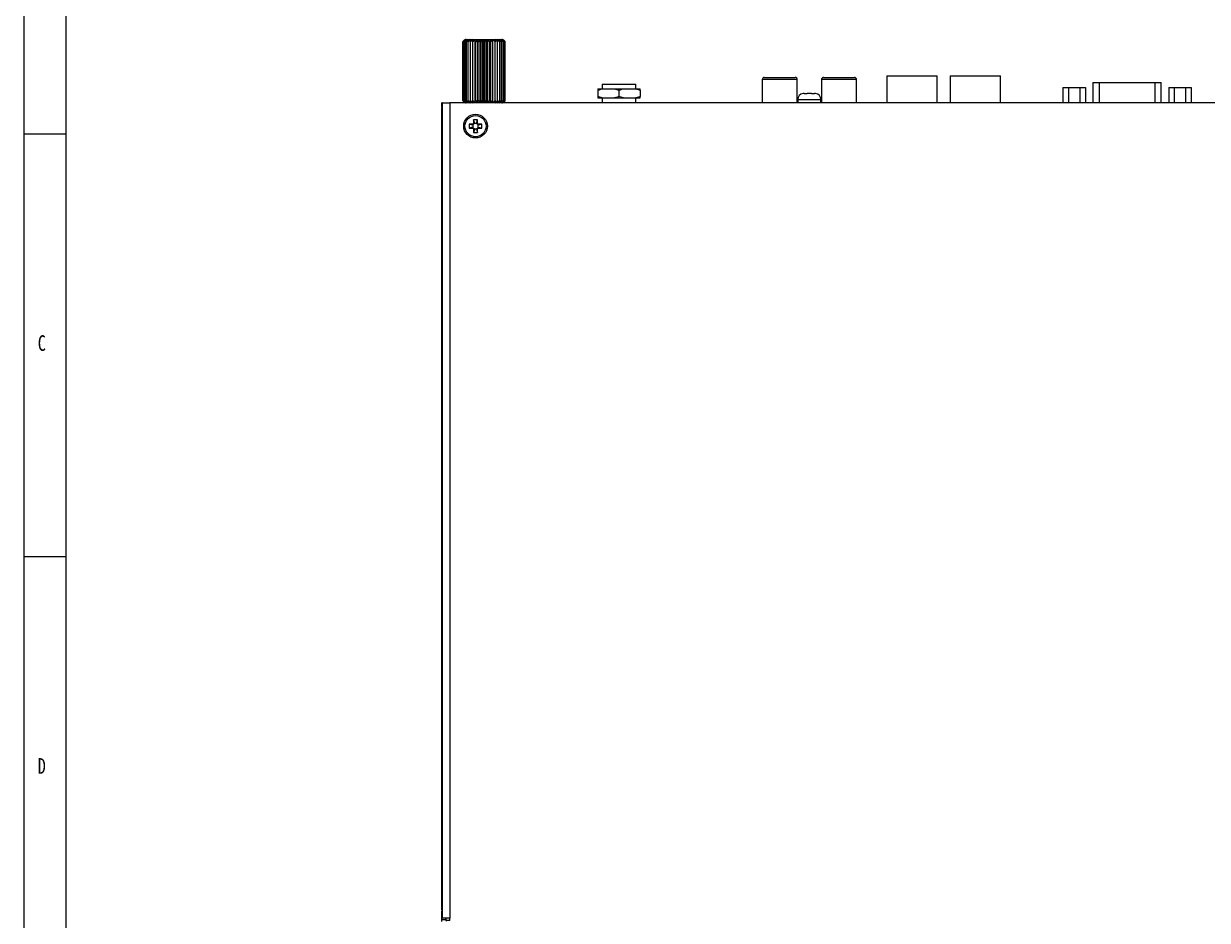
# Model space of a CAD drawing. Header units: millimetres. Extents: x 5 to 415, y 5 to 292.
# Drawn here: x 5 to 144.9, y 105.5 to 211.5 of the extents above; entities that cross this region are included whole.
import ezdxf

# ---------------------------------------------------------------- set-up
doc = ezdxf.new("R2010")
doc.units = ezdxf.units.MM
doc.styles.add('SLDTEXTSTYLE0', font='TXT', dxfattribs={"width": 0.75})

msp = doc.modelspace()

# ---------------------------------------------------------------- linework, layer by layer
at = {"color": 7, "linetype": 'Continuous', "lineweight": 0}
for p, q in [((5, 292), (5, 5)), ((10, 287), (10, 10)), ((5, 198.5), (10, 198.5)), ((5, 148.5), (10, 148.5))]:
    msp.add_line(p, q, dxfattribs=at)
at = {"color": 7, "linetype": 'Continuous', "lineweight": 15}
for p, q in [((56.9083, 209.3444), (57.0639, 209.4999)), ((56.9086, 209.3444), (56.9083, 209.3444)), ((56.9083, 202.4444), (56.9083, 209.3444)), ((57.219, 209.6444), (56.9086, 209.3444)), ((56.9086, 202.4444), (56.9086, 209.3444)), ((56.9442, 209.3444), (57.219, 209.6444)), ((56.9457, 209.3444), (56.9442, 209.3444)), ((56.9442, 202.4444), (56.9442, 209.3444)), ((57.2723, 209.6444), (56.9457, 209.3444)), ((56.9457, 202.4444), (56.9457, 209.3444)), ((57.0279, 209.3444), (57.2723, 209.6444)), ((57.0307, 209.3444), (57.0279, 209.3444)), ((57.0279, 202.4444), (57.0279, 209.3444)), ((57.3672, 209.6444), (57.0307, 209.3444)), ((57.0307, 202.4444), (57.0307, 209.3444)), ((57.207, 209.6444), (57.0632, 209.5006)), ((57.158, 209.3444), (57.3672, 209.6444)), ((57.162, 209.3444), (57.158, 209.3444)), ((57.158, 202.4444), (57.158, 209.3444)), ((57.162, 202.4444), (57.162, 209.3444)), ((57.207, 209.6444), (57.219, 209.6444)), ((57.219, 209.6444), (57.2723, 209.6444)), ((57.2723, 209.6444), (57.3672, 209.6444)), ((57.3318, 209.3444), (57.5017, 209.6444)), ((57.3369, 209.3444), (57.3318, 209.3444)), ((57.3318, 202.4444), (57.3318, 209.3444)), ((57.6733, 209.6444), (57.3369, 209.3444)), ((57.3369, 202.4444), (57.3369, 209.3444)), ((57.3672, 209.6444), (57.5017, 209.6444)), ((57.5017, 209.6444), (57.6733, 209.6444)), ((57.5461, 209.3444), (57.6733, 209.6444)), ((57.5521, 209.3444), (57.5461, 209.3444)), ((57.5461, 202.4444), (57.5461, 209.3444)), ((57.8787, 209.6444), (57.5521, 209.3444)), ((57.5521, 202.4444), (57.5521, 209.3444)), ((57.6733, 209.6444), (57.8787, 209.6444)), ((57.7965, 209.3444), (57.8787, 209.6444)), ((57.8035, 209.3444), (57.7965, 209.3444)), ((57.7965, 202.4444), (57.7965, 209.3444)), ((58.1138, 209.6444), (57.8035, 209.3444)), ((57.8035, 202.4444), (57.8035, 209.3444)), ((57.8787, 209.6444), (58.1138, 209.6444)), ((58.0783, 209.3444), (58.1138, 209.6444)), ((58.086, 209.3444), (58.0783, 209.3444)), ((58.0783, 202.4444), (58.0783, 209.3444)), ((58.3741, 209.6444), (58.086, 209.3444)), ((58.086, 202.4444), (58.086, 209.3444)), ((58.1138, 209.6444), (58.3741, 209.6444)), ((58.3741, 209.6444), (58.6545, 209.6444)), ((58.386, 209.3444), (58.3741, 209.6444)), ((58.3741, 202.1444), (58.3741, 209.6444)), ((58.3943, 209.3444), (58.386, 209.3444)), ((58.386, 202.4444), (58.386, 209.3444)), ((58.6545, 209.6444), (58.3943, 209.3444)), ((58.3943, 202.4444), (58.3943, 209.3444)), ((58.6545, 209.6444), (58.9496, 209.6444)), ((58.7135, 209.3444), (58.6545, 209.6444)), ((58.6545, 202.1444), (58.6545, 209.6444)), ((58.7222, 209.3444), (58.7135, 209.3444)), ((58.7135, 202.4444), (58.7135, 209.3444)), ((58.9496, 209.6444), (58.7222, 209.3444)), ((58.7222, 202.4444), (58.7222, 209.3444)), ((58.9496, 209.6444), (59.2535, 209.6444)), ((59.0545, 209.3444), (58.9496, 209.6444)), ((58.9496, 202.1444), (58.9496, 209.6444)), ((59.0635, 209.3444), (59.0545, 209.3444)), ((59.0545, 202.4444), (59.0545, 209.3444)), ((59.2535, 209.6444), (59.0635, 209.3444)), ((59.0635, 202.4444), (59.0635, 209.3444)), ((59.2535, 209.6444), (59.5604, 209.6444)), ((59.4024, 209.3444), (59.2535, 209.6444)), ((59.2535, 202.1444), (59.2535, 209.6444)), ((59.4115, 209.3444), (59.4024, 209.3444)), ((59.4024, 202.4444), (59.4024, 209.3444)), ((59.5604, 209.6444), (59.4115, 209.3444)), ((59.4115, 202.4444), (59.4115, 209.3444)), ((59.5604, 202.1444), (59.5604, 209.6444)), ((59.5604, 209.6444), (59.8644, 209.6444)), ((59.7504, 209.3444), (59.5604, 209.6444)), ((59.7594, 209.3444), (59.7504, 209.3444)), ((59.7504, 202.4444), (59.7504, 209.3444)), ((59.8644, 209.6444), (59.7594, 209.3444)), ((59.7594, 202.4444), (59.7594, 209.3444)), ((59.8644, 202.1444), (59.8644, 209.6444)), ((60.0917, 209.3444), (59.8644, 209.6444)), ((59.8644, 209.6444), (60.1594, 209.6444)), ((60.0917, 202.4444), (60.0917, 209.3444)), ((60.1004, 209.3444), (60.0917, 209.3444)), ((60.1594, 209.6444), (60.1004, 209.3444)), ((60.1004, 202.4444), (60.1004, 209.3444)), ((60.1594, 202.1444), (60.1594, 209.6444)), ((60.1594, 209.6444), (60.4398, 209.6444)), ((60.4197, 209.3444), (60.1594, 209.6444)), ((60.4279, 209.3444), (60.4197, 209.3444)), ((60.4197, 202.4444), (60.4197, 209.3444)), ((60.4398, 209.6444), (60.4279, 209.3444)), ((60.4279, 202.4444), (60.4279, 209.3444)), ((60.4398, 202.1444), (60.4398, 209.6444)), ((60.7279, 209.3444), (60.4398, 209.6444)), ((60.4398, 209.6444), (60.7001, 209.6444)), ((60.7001, 209.6444), (60.7356, 209.3444)), ((61.0105, 209.3444), (60.7001, 209.6444)), ((60.7001, 209.6444), (60.9352, 209.6444)), ((60.7279, 202.4444), (60.7279, 209.3444)), ((60.7356, 209.3444), (60.7279, 209.3444)), ((60.7356, 202.4444), (60.7356, 209.3444)), ((60.9352, 209.6444), (61.0174, 209.3444)), ((61.2618, 209.3444), (60.9352, 209.6444)), ((60.9352, 209.6444), (61.1406, 209.6444)), ((61.0174, 209.3444), (61.0105, 209.3444)), ((61.0105, 202.4444), (61.0105, 209.3444)), ((61.0174, 202.4444), (61.0174, 209.3444)), ((61.1406, 209.6444), (61.2679, 209.3444)), ((61.477, 209.3444), (61.1406, 209.6444)), ((61.1406, 209.6444), (61.3122, 209.6444)), ((61.2618, 202.4444), (61.2618, 209.3444)), ((61.2679, 209.3444), (61.2618, 209.3444)), ((61.2679, 202.4444), (61.2679, 209.3444)), ((61.3122, 209.6444), (61.4821, 209.3444)), ((61.3122, 209.6444), (61.4468, 209.6444)), ((61.4468, 209.6444), (61.6559, 209.3444)), ((61.7832, 209.3444), (61.4468, 209.6444)), ((61.4468, 209.6444), (61.5416, 209.6444)), ((61.477, 202.4444), (61.477, 209.3444)), ((61.4821, 209.3444), (61.477, 209.3444)), ((61.4821, 202.4444), (61.4821, 209.3444)), ((61.5416, 209.6444), (61.786, 209.3444)), ((61.8682, 209.3444), (61.5416, 209.6444)), ((61.5416, 209.6444), (61.5949, 209.6444)), ((61.5949, 209.6444), (61.8698, 209.3444)), ((61.9053, 209.3444), (61.5949, 209.6444)), ((61.5949, 209.6444), (61.607, 209.6444)), ((61.7507, 209.5006), (61.607, 209.6444)), ((61.6559, 209.3444), (61.652, 209.3444)), ((61.652, 202.4444), (61.652, 209.3444)), ((61.6559, 202.4444), (61.6559, 209.3444)), ((61.75, 209.4999), (61.9056, 209.3444)), ((61.7832, 202.4444), (61.7832, 209.3444)), ((61.786, 209.3444), (61.7832, 209.3444)), ((61.786, 202.4444), (61.786, 209.3444)), ((61.8682, 202.4444), (61.8682, 209.3444)), ((61.8698, 209.3444), (61.8682, 209.3444)), ((61.8698, 202.4444), (61.8698, 209.3444)), ((61.9056, 209.3444), (61.9053, 209.3444)), ((61.9053, 202.4444), (61.9053, 209.3444)), ((61.9056, 202.4444), (61.9056, 209.3444)), ((73.3837, 204.3444), (73.3837, 203.7944)), ((73.3837, 204.3444), (77.3337, 204.3444)), ((77.3337, 203.7944), (77.3337, 204.3444)), ((92.2837, 204.8944), (92.2837, 202.1444)), ((92.5337, 205.1444), (96.1837, 205.1444)), ((96.4337, 202.1444), (96.4337, 204.8944)), ((99.2837, 204.8944), (99.2837, 202.1444)), ((99.5337, 205.1444), (103.1837, 205.1444)), ((103.4337, 202.1444), (103.4337, 204.8944)), ((107.0087, 205.3444), (107.0087, 202.1444)), ((107.0087, 205.3444), (109.9837, 205.3444)), ((109.9837, 205.3444), (112.9587, 205.3444)), ((112.9587, 202.1444), (112.9587, 205.3444)), ((114.5087, 205.3444), (114.5087, 202.1444)), ((114.5087, 205.3444), (117.4837, 205.3444)), ((117.4837, 205.3444), (120.4587, 205.3444)), ((120.4587, 202.1444), (120.4587, 205.3444)), ((131.3815, 204.5444), (131.3815, 202.1444)), ((131.3815, 204.5444), (132.1316, 204.5444)), ((132.1316, 204.5444), (138.6824, 204.5444)), ((138.6824, 204.5444), (139.4324, 204.5444)), ((139.4324, 202.1444), (139.4324, 204.5444)), ((72.8587, 203.7944), (72.8587, 203.6444)), ((72.8587, 203.7944), (73.3829, 203.7944)), ((72.8587, 203.6444), (72.8587, 202.8944)), ((73.3829, 202.7444), (72.8587, 202.8944)), ((73.3829, 203.7944), (74.8346, 203.7944)), ((74.8346, 203.7944), (75.8829, 203.7944)), ((74.8346, 203.7944), (75.3587, 203.6444)), ((75.3587, 203.6444), (75.3587, 202.8944)), ((75.8829, 202.7444), (75.3587, 202.8944)), ((75.8829, 203.7944), (77.3346, 203.7944)), ((77.3346, 203.7944), (77.8587, 203.6444)), ((77.3346, 203.7944), (77.8587, 203.7944)), ((77.8587, 203.6444), (77.8587, 202.8944)), ((77.8587, 202.7444), (77.8587, 202.8944)), ((97.2349, 203.2444), (97.1133, 203.2352)), ((97.2349, 203.2444), (97.607, 203.2444)), ((97.6091, 203.2352), (97.607, 203.2444)), ((98.107, 203.2444), (98.1049, 203.2352)), ((98.107, 203.2444), (98.4791, 203.2444)), ((98.6007, 203.2352), (98.4791, 203.2444)), ((127.8291, 203.9444), (127.8291, 202.1444)), ((127.8291, 203.9444), (128.493, 203.9444)), ((128.493, 203.9444), (128.493, 202.1444)), ((128.493, 203.9444), (129.8209, 203.9444)), ((129.8209, 203.9444), (129.8209, 202.1444)), ((129.8209, 203.9444), (130.4849, 203.9444)), ((130.4849, 203.9444), (130.4849, 202.1444)), ((140.3291, 203.9444), (140.3291, 202.1444)), ((140.3291, 203.9444), (140.993, 203.9444)), ((140.993, 203.9444), (140.993, 202.1444)), ((140.993, 203.9444), (142.3209, 203.9444)), ((142.3209, 203.9444), (142.3209, 202.1444)), ((142.3209, 203.9444), (142.9849, 203.9444)), ((142.9849, 203.9444), (142.9849, 202.1444)), ((54.407, 201.6444), (54.407, 202.1444)), ((54.507, 202.1444), (54.407, 202.1444)), ((54.407, 201.6444), (54.507, 201.6444)), ((54.507, 201.5444), (54.407, 201.5444)), ((54.407, 106.9944), (54.407, 201.5444)), ((54.507, 105.7444), (54.507, 202.1444)), ((54.507, 202.1444), (55.357, 202.1444)), ((55.357, 202.1444), (55.357, 105.7444)), ((273.457, 202.1444), (55.357, 202.1444)), ((56.9083, 202.4444), (56.9086, 202.4444)), ((57.0639, 202.2888), (56.9083, 202.4444)), ((56.9086, 202.4444), (57.219, 202.1444)), ((56.9442, 202.4444), (56.9457, 202.4444)), ((57.219, 202.1444), (56.9442, 202.4444)), ((56.9457, 202.4444), (57.2723, 202.1444)), ((57.0279, 202.4444), (57.0307, 202.4444)), ((57.2723, 202.1444), (57.0279, 202.4444)), ((57.0307, 202.4444), (57.3672, 202.1444)), ((57.0632, 202.2881), (57.207, 202.1444)), ((57.158, 202.4444), (57.162, 202.4444)), ((57.3672, 202.1444), (57.158, 202.4444)), ((57.3318, 202.4444), (57.3369, 202.4444)), ((57.5017, 202.1444), (57.3318, 202.4444)), ((57.3369, 202.4444), (57.6733, 202.1444)), ((57.5461, 202.4444), (57.5521, 202.4444)), ((57.6733, 202.1444), (57.5461, 202.4444)), ((57.5521, 202.4444), (57.8787, 202.1444)), ((57.7965, 202.4444), (57.8035, 202.4444)), ((57.8787, 202.1444), (57.7965, 202.4444)), ((57.8035, 202.4444), (58.1138, 202.1444)), ((58.0783, 202.4444), (58.086, 202.4444)), ((58.1138, 202.1444), (58.0783, 202.4444)), ((58.086, 202.4444), (58.3741, 202.1444)), ((58.3741, 202.1444), (58.386, 202.4444)), ((58.386, 202.4444), (58.3943, 202.4444)), ((58.3943, 202.4444), (58.6545, 202.1444)), ((58.6545, 202.1444), (58.7135, 202.4444)), ((58.7135, 202.4444), (58.7222, 202.4444)), ((58.7222, 202.4444), (58.9496, 202.1444)), ((58.9496, 202.1444), (59.0545, 202.4444)), ((59.0545, 202.4444), (59.0635, 202.4444)), ((59.0635, 202.4444), (59.2535, 202.1444)), ((59.2535, 202.1444), (59.4024, 202.4444)), ((59.4024, 202.4444), (59.4115, 202.4444)), ((59.4115, 202.4444), (59.5604, 202.1444)), ((59.5604, 202.1444), (59.7504, 202.4444)), ((59.7504, 202.4444), (59.7594, 202.4444)), ((59.7594, 202.4444), (59.8644, 202.1444)), ((59.8644, 202.1444), (60.0917, 202.4444)), ((60.0917, 202.4444), (60.1004, 202.4444)), ((60.1004, 202.4444), (60.1594, 202.1444)), ((60.1594, 202.1444), (60.4197, 202.4444)), ((60.4197, 202.4444), (60.4279, 202.4444)), ((60.4279, 202.4444), (60.4398, 202.1444)), ((60.4398, 202.1444), (60.7279, 202.4444)), ((60.7356, 202.4444), (60.7001, 202.1444)), ((60.7001, 202.1444), (61.0105, 202.4444)), ((60.7279, 202.4444), (60.7356, 202.4444)), ((61.0174, 202.4444), (60.9352, 202.1444)), ((60.9352, 202.1444), (61.2618, 202.4444)), ((61.0105, 202.4444), (61.0174, 202.4444)), ((61.2679, 202.4444), (61.1406, 202.1444)), ((61.1406, 202.1444), (61.477, 202.4444)), ((61.2618, 202.4444), (61.2679, 202.4444)), ((61.4821, 202.4444), (61.3122, 202.1444)), ((61.6559, 202.4444), (61.4468, 202.1444)), ((61.4468, 202.1444), (61.7832, 202.4444)), ((61.477, 202.4444), (61.4821, 202.4444)), ((61.786, 202.4444), (61.5416, 202.1444)), ((61.5416, 202.1444), (61.8682, 202.4444)), ((61.8698, 202.4444), (61.5949, 202.1444)), ((61.5949, 202.1444), (61.9053, 202.4444)), ((61.607, 202.1444), (61.7507, 202.2881)), ((61.652, 202.4444), (61.6559, 202.4444)), ((61.9056, 202.4444), (61.75, 202.2888)), ((61.7832, 202.4444), (61.786, 202.4444)), ((61.8682, 202.4444), (61.8698, 202.4444)), ((61.9053, 202.4444), (61.9056, 202.4444)), ((72.8587, 202.7444), (73.3829, 202.7444)), ((73.3829, 202.7444), (74.8346, 202.7444)), ((73.3837, 202.7444), (73.3837, 202.1444)), ((74.8346, 202.7444), (75.8829, 202.7444)), ((75.8829, 202.7444), (77.3346, 202.7444)), ((77.3337, 202.1444), (77.3337, 202.7444)), ((77.3346, 202.7444), (77.8587, 202.7444)), ((96.482, 202.5398), (96.482, 202.1444)), ((99.232, 202.1444), (99.232, 202.5398)), ((58.657, 200.1444), (58.157, 200.1444)), ((58.157, 200.1444), (58.157, 199.7192)), ((58.3042, 199.7027), (58.157, 200.1444)), ((58.5097, 199.7027), (58.657, 200.1444)), ((58.657, 199.7192), (58.657, 200.1444)), ((58.0822, 199.6444), (57.657, 199.6444)), ((57.657, 199.6444), (57.657, 199.1444)), ((58.0986, 199.4971), (57.657, 199.6444)), ((58.0986, 199.2916), (57.657, 199.1444)), ((57.657, 199.1444), (58.0822, 199.1444)), ((58.3042, 199.086), (58.157, 198.6444)), ((58.157, 199.0696), (58.157, 198.6444)), ((58.5097, 199.086), (58.657, 198.6444)), ((58.657, 198.6444), (58.657, 199.0696)), ((59.157, 199.6444), (58.7153, 199.4971)), ((58.7153, 199.2916), (59.157, 199.1444)), ((59.157, 199.6444), (58.7318, 199.6444)), ((58.7318, 199.1444), (59.157, 199.1444)), ((59.157, 199.1444), (59.157, 199.6444)), ((58.157, 198.6444), (58.657, 198.6444)), ((54.507, 106.9944), (54.407, 106.9944)), ((54.407, 106.7444), (54.407, 106.9944)), ((54.507, 106.7444), (54.407, 106.7444)), ((54.407, 106.7444), (54.407, 106.5944)), ((54.407, 105.5944), (54.407, 106.5944)), ((54.407, 105.5944), (54.907, 105.5944)), ((54.407, 105.3444), (54.407, 105.5944)), ((55.357, 105.7444), (54.507, 105.7444)), ((54.907, 105.7444), (54.907, 105.5944)), ((54.907, 105.5944), (54.907, 105.4843)), ((54.907, 105.4944), (55.007, 105.4944)), ((55.357, 105.4944), (55.007, 105.4944)), ((55.357, 105.4944), (55.357, 105.7444))]:
    msp.add_line(p, q, dxfattribs=at)
at = {"color": 8, "linetype": 'Continuous', "lineweight": 15}
for p, q in [((96.4337, 204.8944), (92.2837, 204.8944)), ((103.4337, 204.8944), (99.2837, 204.8944)), ((132.1316, 204.5444), (132.1316, 202.1444)), ((138.6824, 204.5444), (138.6824, 202.1444)), ((96.482, 202.5398), (97.857, 202.5398)), ((97.857, 202.5398), (99.232, 202.5398)), ((54.407, 106.5944), (54.507, 106.5944))]:
    msp.add_line(p, q, dxfattribs=at)
at = {"color": 7, "linetype": 'Continuous', "lineweight": 15, "flags": 128}
for points in [[(58.0986, 199.4971), (58.0816, 199.3944), (58.0986, 199.2916)], [(58.1772, 199.6242), (58.1305, 199.5653), (58.0986, 199.4971)], [(58.0986, 199.2916), (58.1305, 199.2235), (58.1772, 199.1646)], [(58.3042, 199.7027), (58.2361, 199.6709), (58.1772, 199.6242)], [(58.1772, 199.1646), (58.2361, 199.1179), (58.3042, 199.086)], [(58.5097, 199.7027), (58.407, 199.7197), (58.3042, 199.7027)], [(58.3042, 199.086), (58.407, 199.069), (58.5097, 199.086)], [(58.6368, 199.6242), (58.5779, 199.6709), (58.5097, 199.7027)], [(58.5097, 199.086), (58.5779, 199.1179), (58.6368, 199.1646)], [(58.7153, 199.4971), (58.6835, 199.5653), (58.6368, 199.6242)], [(58.6368, 199.1646), (58.6835, 199.2235), (58.7153, 199.2916)], [(58.7153, 199.2916), (58.7323, 199.3944), (58.7153, 199.4971)]]:
    msp.add_lwpolyline(points, dxfattribs=at)
at = {"color": 7, "linetype": 'Continuous', "lineweight": 15}
for radius in [1.4, 1.25]:
    msp.add_circle((58.407, 199.3944), radius, dxfattribs=at)
for centre, radius, start, end in [((92.5337, 204.8944), 0.25, 90, 180), ((96.1837, 204.8944), 0.25, 0, 90), ((99.5337, 204.8944), 0.25, 90, 180), ((103.1837, 204.8944), 0.25, 0, 90), ((97.1865, 202.5398), 0.7045, 96.211825, 180), ((98.5274, 202.5398), 0.7045, 0, 83.775452)]:
    msp.add_arc(centre, radius, start, end, dxfattribs=at)
for points, knots in [([(57.5017, 209.6444), (57.4022, 209.5573), (57.2885, 209.4579), (57.176, 209.357), (57.162, 209.3444)], [0, 0, 0, 0, 0.875006575, 1, 1, 1, 1]), ([(61.652, 209.3444), (61.5533, 209.4324), (61.4406, 209.533), (61.3265, 209.632), (61.3122, 209.6444)], [0, 0, 0, 0, 0.87500238, 1, 1, 1, 1]), ([(72.8587, 203.6444), (72.9196, 203.6649), (73.0924, 203.7233), (73.2687, 203.7664), (73.3829, 203.7944)], [0, 0, 0, 0, 0.352132978, 1, 1, 1, 1]), ([(72.8587, 202.8944), (72.8587, 202.8514), (72.8587, 202.7948), (72.8587, 202.7542), (72.8587, 202.7444)], [0, 0, 0, 0, 0.7574098, 1, 1, 1, 1]), ([(75.3587, 202.8944), (75.2978, 202.8738), (75.125, 202.8154), (74.9487, 202.7723), (74.8346, 202.7444)], [0, 0, 0, 0, 0.35213301, 1, 1, 1, 1]), ([(75.3587, 203.6444), (75.4196, 203.6649), (75.5924, 203.7233), (75.7687, 203.7664), (75.8829, 203.7944)], [0, 0, 0, 0, 0.35212656, 1, 1, 1, 1]), ([(77.8587, 202.8944), (77.7978, 202.8738), (77.625, 202.8154), (77.4487, 202.7723), (77.3346, 202.7444)], [0, 0, 0, 0, 0.352132978, 1, 1, 1, 1]), ([(77.8587, 203.6444), (77.8587, 203.6873), (77.8587, 203.744), (77.8587, 203.7845), (77.8587, 203.7944)], [0, 0, 0, 0, 0.75741235, 1, 1, 1, 1]), ([(97.1133, 203.2352), (97.1116, 203.2375), (97.1096, 203.2404), (97.1099, 203.2399), (97.11, 203.2398)], [0, 0, 0, 0, 0.79564219, 1, 1, 1, 1]), ([(98.1049, 203.2352), (98.0391, 203.2372), (97.9237, 203.2408), (97.7583, 203.2403), (97.6588, 203.2369), (97.6091, 203.2352)], [0, 0, 0, 0, 0.3978761, 0.69880786, 1, 1, 1, 1]), ([(98.6039, 203.2398), (98.604, 203.2399), (98.6041, 203.24), (98.6019, 203.237), (98.6007, 203.2352)], [0, 0, 0, 0, 0.39754736, 1, 1, 1, 1]), ([(57.162, 202.4444), (57.2165, 202.3955), (57.3291, 202.2947), (57.443, 202.1955), (57.5017, 202.1444)], [0, 0, 0, 0, 0.484820342, 1, 1, 1, 1]), ([(61.3122, 202.1444), (61.3265, 202.1567), (61.4406, 202.2557), (61.5533, 202.3563), (61.652, 202.4444)], [0, 0, 0, 0, 0.12499762, 1, 1, 1, 1]), ([(58.0822, 199.6444), (58.0906, 199.6452), (58.1074, 199.6468), (58.1299, 199.6597), (58.1468, 199.6787), (58.1557, 199.6997), (58.1566, 199.7136), (58.157, 199.7192)], [0, 0, 0, 0, 0.21494349, 0.42999141, 0.64436992, 0.85847886, 1, 1, 1, 1]), ([(58.1772, 199.6242), (58.177, 199.6241), (58.1666, 199.6172), (58.142, 199.616), (58.1078, 199.6281), (58.0962, 199.6349), (58.0822, 199.6444), (58.0822, 199.6444), (58.0822, 199.6444)], [0, 0, 0, 0, 0.00364966, 0.26326484, 0.50802469, 0.94923963, 0.99994165, 1, 1, 1, 1]), ([(58.0822, 199.1444), (58.0822, 199.1444), (58.0822, 199.1444), (58.0962, 199.1538), (58.1076, 199.1607), (58.1375, 199.1711), (58.1568, 199.1717), (58.1685, 199.1691), (58.1743, 199.1664), (58.177, 199.1647), (58.1772, 199.1646)], [0, 0, 0, 0, 0.00005833, 0.05074292, 0.49181544, 0.73649712, 0.86595249, 0.93104927, 0.99635152, 1, 1, 1, 1]), ([(58.157, 199.0696), (58.1561, 199.078), (58.1545, 199.0948), (58.1416, 199.1173), (58.1226, 199.1342), (58.1016, 199.1431), (58.0877, 199.144), (58.0822, 199.1444)], [0, 0, 0, 0, 0.21499471, 0.42997538, 0.64438466, 0.85842318, 1, 1, 1, 1]), ([(58.157, 199.7192), (58.157, 199.7192), (58.1591, 199.7192), (58.1574, 199.7051), (58.1754, 199.6937), (58.1835, 199.6638), (58.1843, 199.6445), (58.1817, 199.6328), (58.1791, 199.627), (58.1772, 199.6243), (58.1772, 199.6242)], [0, 0, 0, 0, 0.00006013, 0.0507429, 0.49181346, 0.73649322, 0.86595172, 0.93104733, 0.99634929, 1, 1, 1, 1]), ([(58.1772, 199.1646), (58.1772, 199.1644), (58.1843, 199.1539), (58.1848, 199.129), (58.1753, 199.0972), (58.1576, 199.0748), (58.159, 199.0716), (58.157, 199.0696), (58.157, 199.0696)], [0, 0, 0, 0, 0.00365529, 0.2632683, 0.5080267, 0.94923905, 0.99993811, 1, 1, 1, 1]), ([(58.6368, 199.6242), (58.6367, 199.6243), (58.6298, 199.6347), (58.6286, 199.6593), (58.6407, 199.6936), (58.6475, 199.7051), (58.657, 199.7192), (58.657, 199.7192), (58.657, 199.7192)], [0, 0, 0, 0, 0.00364966, 0.26326806, 0.50802829, 0.94924239, 0.99994165, 1, 1, 1, 1]), ([(58.657, 199.0696), (58.657, 199.0696), (58.657, 199.0717), (58.6475, 199.0746), (58.6407, 199.0971), (58.6302, 199.1247), (58.6297, 199.1442), (58.6322, 199.1559), (58.6349, 199.1616), (58.6367, 199.1644), (58.6368, 199.1646)], [0, 0, 0, 0, 0.00006013, 0.05074299, 0.49181436, 0.7364954, 0.86595413, 0.93104604, 0.99634812, 1, 1, 1, 1]), ([(58.7318, 199.6444), (58.7318, 199.6444), (58.7297, 199.6444), (58.7267, 199.6349), (58.7042, 199.6281), (58.6766, 199.6176), (58.6571, 199.6171), (58.6454, 199.6196), (58.6397, 199.6223), (58.6369, 199.6241), (58.6368, 199.6242)], [0, 0, 0, 0, 0.00006013, 0.05074395, 0.49181441, 0.7364941, 0.86594887, 0.93104446, 0.99634812, 1, 1, 1, 1]), ([(58.6368, 199.1646), (58.6369, 199.1647), (58.6475, 199.1715), (58.6723, 199.1727), (58.7041, 199.1607), (58.7267, 199.1538), (58.7297, 199.1444), (58.7318, 199.1444), (58.7318, 199.1444)], [0, 0, 0, 0, 0.00365306, 0.26326736, 0.50802722, 0.94924067, 0.99993985, 1, 1, 1, 1]), ([(58.657, 199.7192), (58.6578, 199.7107), (58.6594, 199.6939), (58.6723, 199.6715), (58.6913, 199.6546), (58.7123, 199.6456), (58.7262, 199.6447), (58.7318, 199.6444)], [0, 0, 0, 0, 0.21494849, 0.42999075, 0.64431601, 0.8584193, 1, 1, 1, 1]), ([(58.7318, 199.1444), (58.7233, 199.1435), (58.7065, 199.1419), (58.6841, 199.129), (58.6672, 199.11), (58.6582, 199.089), (58.6573, 199.0751), (58.657, 199.0696)], [0, 0, 0, 0, 0.215004543, 0.429984392, 0.644302952, 0.858423729, 1, 1, 1, 1])]:
    msp.add_open_spline(points, degree=3, knots=knots, dxfattribs=at)

# ---------------------------------------------------------------- texts
at = {"color": 7, "linetype": 'Continuous', "lineweight": 0, "char_height": 1.8521, "attachment_point": 1, "style": 'SLDTEXTSTYLE0'}
for s, insert in [('C', (6.6667, 174.668)), ('D', (6.6667, 124.668))]:
    msp.add_mtext(s, dxfattribs=dict(at, insert=insert))

doc.saveas('drawing.dxf')
